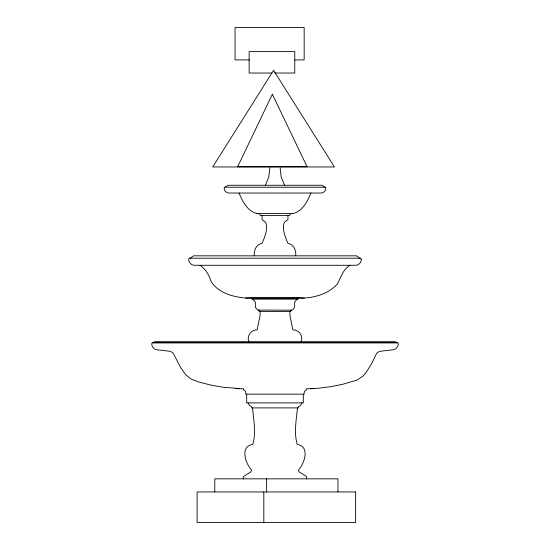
<?xml version="1.0" encoding="UTF-8"?>
<svg xmlns="http://www.w3.org/2000/svg" width="550" height="550" viewBox="0 0 550 550"><rect width="100%" height="100%" fill="white"/><g stroke="black" fill="none" stroke-linecap="round" stroke-linejoin="round"><path stroke-width="0.82" d="M269.851 167.901L268.826 176.887L265.451 185.274M297.447 407.894C296.381 419.918 293.755 432.513 297.213 444.373C310.214 446.387 304.624 463.21 298.636 469.817L298.767 471.419L299.344 472.01L306.694 476.658L306.694 478.844M301.139 341.694C303.524 336.229 298.87 329.512 292.896 329.911L289.898 315.377L289.898 311.444M302.005 402.882L300.355 405.721L298.32 406.587L298.32 407.894L251.68 407.894L251.68 406.587L249.645 405.721L247.995 402.882M310.915 193.022C307.539 201.272 302.328 211.791 292.621 213.551M290.572 213.551L289.692 215.545L260.308 215.545L259.428 213.551M152.653 342.712L154.873 341.694L395.127 341.694L398.145 343.173C398.805 346.287 396.165 349.47 393.051 349.793L380.112 351.264L377.664 352.385L376.461 353.739L371.47 363.976L365.846 372.817L362.704 376.331L356.778 380.16L342.822 384.244L330.859 386.657L318.759 388.197L306.364 388.871L306.584 389.744L305.133 390.562L304.288 392.006L304.178 394.151L245.822 394.151L245.712 392.006L244.867 390.562L243.416 389.744L243.636 388.871L223.163 387.262L211.145 385.144L199.32 382.168L191.111 379.094L185.632 374.66L180.29 366.994L173.539 353.739L172.336 352.385L169.888 351.264L156.949 349.793C153.835 349.47 151.195 346.287 151.855 343.173L152.653 342.712L397.348 342.712M190.101 258.314L193.559 255.833L356.441 255.833L359.899 258.314M350.034 265.279C343.152 269.287 340.876 277.056 337.59 283.69C329.471 293.102 316.498 297.261 304.391 298.031L245.609 298.031C232.959 297.007 218.096 292.847 211.069 281.401C209.069 275.076 205.693 268.95 199.966 265.279M297.165 299.166L294.649 302.101L294.649 307.34L292.868 309.726L291.493 310.2L257.785 310.062L255.351 307.34L255.351 302.101L252.835 299.166M224.764 187.234L224.132 187.969C224.029 190.444 225.954 192.734 228.422 193.022L321.578 193.022C324.046 192.734 325.971 190.444 325.868 187.969L325.236 187.234L224.764 187.234L228.113 185.274L321.887 185.274L325.236 187.234M258.507 310.2L259.236 310.138L259.236 311.444L290.764 311.444L290.764 310.138L291.493 310.2M310.406 388.747L314.71 388.52M245.609 298.031L252.127 297.859M249.549 59.922L235.042 59.922L235.042 27.5L304.164 27.5L304.164 59.922L294.779 59.922M271.947 73.019L249.136 73.019L249.136 51.617L294.759 51.617L294.759 73.019L274.478 73.019M239.085 193.022C242.399 201.231 247.486 211.269 256.864 213.531M257.256 213.551L292.744 213.551M153.113 342.822L396.887 342.822M235.29 388.52L239.594 388.747M297.873 297.859L304.391 298.031M256.733 213.531L257.379 213.551M284.549 185.274L281.174 176.887L280.149 167.901M248.861 341.694C246.476 336.229 251.13 329.512 257.104 329.911L260.102 315.377L260.102 311.444M252.553 407.894C253.619 419.918 256.245 432.513 252.787 444.373C239.786 446.387 245.376 463.21 251.364 469.817L251.488 470.635L250.656 472.01L243.306 476.658L243.306 478.844M337.961 491.941L337.961 478.844L214.782 478.844L214.782 491.941M303.311 394.151L303.311 402.882L246.689 402.882L246.689 394.151M295.653 255.833C296.512 250.47 293.645 244.365 287.952 243.313C285.656 238.459 279.751 223.781 286.392 220.825L287.952 219.471L287.952 215.545M266.619 478.844L266.619 491.941M263.814 491.941L263.814 522.5M262.048 215.545L262.048 219.471L263.608 220.825C270.249 223.781 264.344 238.459 262.048 243.313C256.355 244.365 253.488 250.47 254.347 255.833M361.295 259.119C361.446 262.13 359.074 264.949 356.063 265.279L193.937 265.279C190.926 264.949 188.554 262.13 188.705 259.119L189.482 258.218L360.518 258.218L361.295 259.119M272.36 94.236L237.655 166.719L307.065 166.719L272.36 94.236M273.577 70.317L212.692 166.959L334.462 166.959L273.577 70.317M298.031 297.859L251.969 297.859L251.969 299.166L298.031 299.166L298.031 297.859M355.651 491.941L197.099 491.941L197.099 522.5L355.651 522.5L355.651 491.941"/></g></svg>
